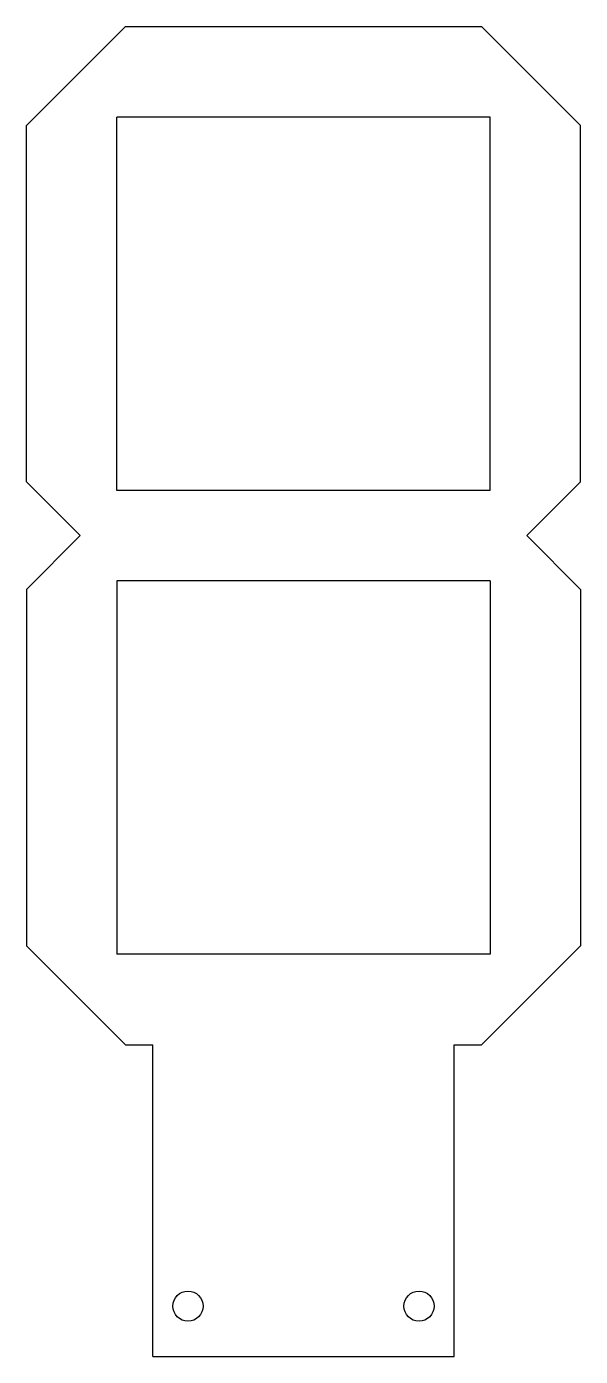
# Model space of a CAD drawing. Extents: x -28 to 28, y -82 to 51.
import ezdxf

# ---------------------------------------------------------------- set-up
doc = ezdxf.new("R2010")
doc.units = 0
doc.header["$MEASUREMENT"] = 0
doc.layers.add('VISIBLE', color=7, linetype='CONTINUOUS')

msp = doc.modelspace()

# ---------------------------------------------------------------- linework, layer by layer
at = {"layer": 'VISIBLE'}
for p, q in [((-17.72, 50.63), (-27.57, 40.78)), ((-17.72, 50.63), (17.72, 50.63)), ((27.57, 40.78), (17.72, 50.63)), ((18.57, 41.63), (-18.57, 41.63)), ((-18.57, 4.5), (-18.57, 41.63)), ((18.57, 4.5), (18.57, 41.63)), ((-27.57, 5.35), (-27.57, 40.78)), ((27.57, 5.35), (27.57, 40.78)), ((-22.22, 0), (-27.57, 5.35)), ((22.22, 0), (27.57, 5.35)), ((18.57, 4.5), (-18.57, 4.5)), ((-22.22, 0), (-27.57, -5.35)), ((22.22, 0), (27.57, -5.35)), ((-18.57, -4.5), (-18.57, -41.63)), ((18.57, -4.5), (-18.57, -4.5)), ((18.57, -4.5), (18.57, -41.63)), ((-27.57, -5.35), (-27.57, -40.78)), ((27.57, -5.35), (27.57, -40.78)), ((-27.57, -40.78), (-17.72, -50.63)), ((17.72, -50.63), (27.57, -40.78)), ((18.57, -41.63), (-18.57, -41.63)), ((-17.72, -50.63), (-15, -50.63)), ((-15, -81.63), (-15, -50.63)), ((15, -81.63), (15, -50.63)), ((15, -50.63), (17.72, -50.63)), ((-15, -81.63), (15, -81.63))]:
    msp.add_line(p, q, dxfattribs=at)
for centre in [(-11.5, -76.63), (11.5, -76.63)]:
    msp.add_circle(centre, 1.5, dxfattribs=at)

doc.saveas('drawing.dxf')
